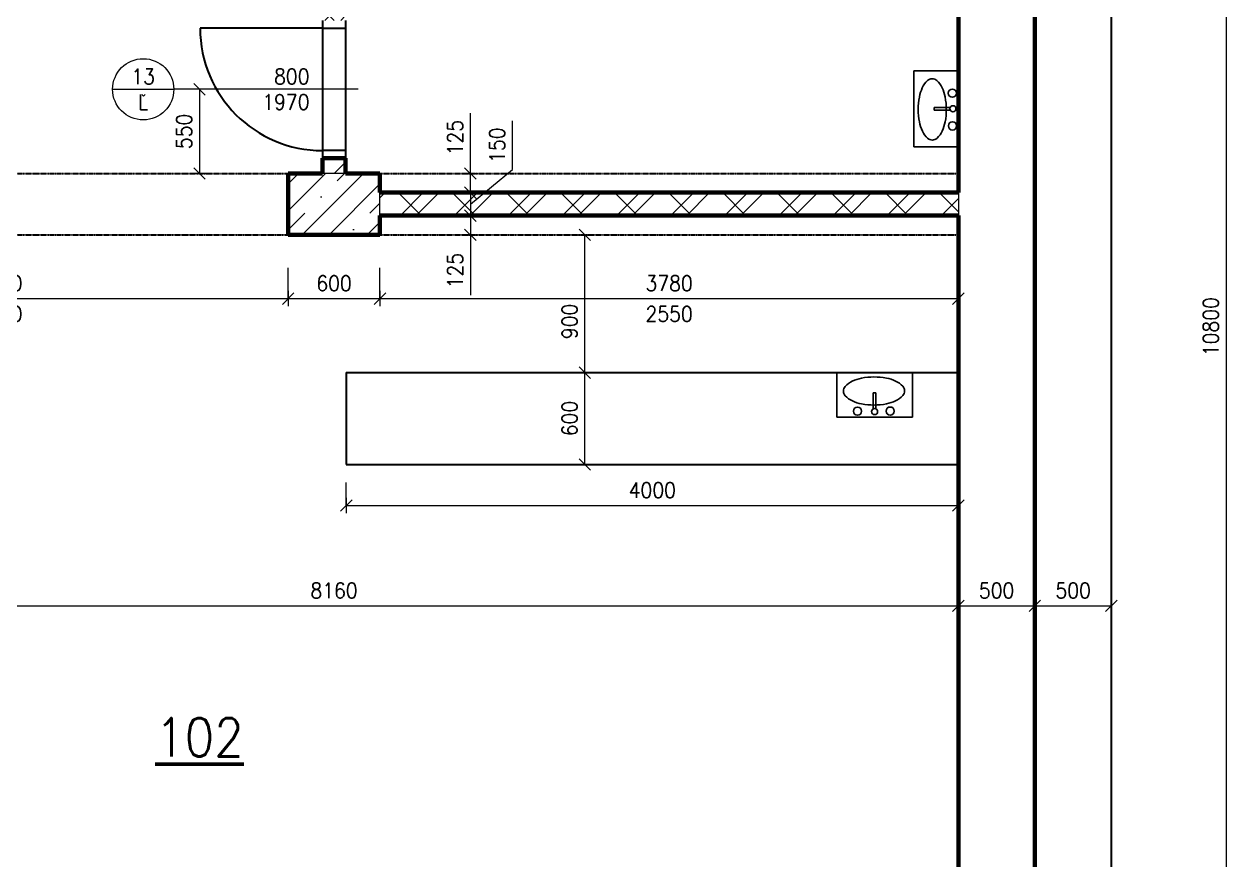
# Model space of a CAD drawing. Header units: inches. Extents: x 9237 to 46843, y 639 to 18394.
# Drawn here: x 16808 to 24713, y 7597 to 13054 of the extents above; entities that cross this region are included whole.
import ezdxf

# ---------------------------------------------------------------- set-up
doc = ezdxf.new("R2010")
doc.units = ezdxf.units.IN
doc.header["$LTSCALE"] = 0.25
doc.header["$MEASUREMENT"] = 0
doc.linetypes.add('ACAD_ISO10W100', pattern=[18, 12, -3, 0, -3])
for name, color, linetype, lineweight in [('0.18', 51, 'Continuous', 18), ('0.25', 255, 'Continuous', 25), ('0.35', 6, 'Continuous', 35), ('0.6', 10, 'Continuous', 60), ('0.7', 30, 'Continuous', 70)]:
    doc.layers.add(name, color=color, linetype=linetype, lineweight=lineweight)
doc.styles.add('MyTextStyle', font='romans.shx', dxfattribs={"width": 0.9})
doc.styles.get("Standard").update_dxf_attribs({"font": 'arial.ttf'})
doc.dimstyles.new('Standard SK ext', dxfattribs={"dimtxt": 100, "dimasz": 75, "dimexe": 50, "dimexo": 0, "dimgap": 50, "dimtad": 1, "dimdec": 0, "dimrnd": 5, "dimzin": 0, "dimdsep": 46, "dimtxsty": 'MyTextStyle', "dimblk": 'OBLIQUE', "dimcen": 0, "dimclrd": 51, "dimclre": 51, "dimadec": 0, "dimazin": 0, "dimtfac": 1, "dimtdec": 0, "dimtofl": 0, "dimtmove": 0, "dimatfit": 2, "dimfxl": 500, "dimfxlon": 1, "dimtolj": 1, "dimtzin": 0, "dimlwd": 18, "dimlwe": 18, "dimarcsym": 0})
doc.dimstyles.new('Standard SK int', dxfattribs={"dimtxt": 100, "dimasz": 75, "dimexe": 50, "dimexo": 0, "dimgap": 50, "dimtad": 1, "dimdec": 0, "dimrnd": 5, "dimzin": 0, "dimtxsty": 'MyTextStyle', "dimblk": 'OBLIQUE', "dimcen": 0, "dimclrd": 51, "dimclre": 51, "dimadec": 0, "dimazin": 1, "dimtm": 1e-09, "dimtfac": 1, "dimtdec": 0, "dimtofl": 0, "dimtmove": 0, "dimatfit": 2, "dimfxl": 50, "dimfxlon": 1, "dimtfill": 1, "dimtfillclr": 250, "dimtolj": 1, "dimtzin": 0, "dimlwd": 18, "dimlwe": 18, "dimarcsym": 0})
pattern_1 = [(45, (5950.6, -1969.33), (0, 353.5534), []), (45, (6200.6, -1969.33), (0, 353.5534), []), (135, (5950.6, -1969.33), (-353.5534, 3e-14), [])]

# ---------------------------------------------------------------- blocks, each defined once
blk = doc.blocks.new('_Oblique')
at = {"color": 0, "linetype": 'ByBlock', "lineweight": -2}
blk.add_line((-0.5, -0.5), (0.5, 0.5), dxfattribs=at)
blk = doc.blocks.new('*D10')
at = {"layer": '0.25', "color": 51, "linetype": 'Continuous', "lineweight": 18, "transparency": 16777216}
for p, q in [((14753.1, 11311.7), (14753.1, 11211.7)), ((18533.1, 11311.7), (18533.1, 11211.7)), ((14753.1, 11261.7), (18533.1, 11261.7))]:
    blk.add_line(p, q, dxfattribs=at)
at = {"layer": 'Defpoints', "color": 0, "transparency": 16777216}
for p in [(14753.1, 12078.6), (18533.1, 11678.6), (18533.1, 11261.7)]:
    blk.add_point(p, dxfattribs=at)
at = {"layer": '0.25', "color": 51, "lineweight": 18, "transparency": 16777216, "xscale": 75, "yscale": 75, "zscale": 75, "rotation": 180}
blk.add_blockref('_Oblique', (14753.1, 11261.7), dxfattribs=at)
at = {"layer": '0.25', "color": 51, "lineweight": 18, "transparency": 16777216, "xscale": 75, "yscale": 75, "zscale": 75}
blk.add_blockref('_Oblique', (18533.1, 11261.7), dxfattribs=at)
at = {"layer": '0.25', "color": 0, "transparency": 16777216, "char_height": 100, "attachment_point": 5, "style": 'MyTextStyle', "bg_fill": 3, "box_fill_scale": 1.25, "bg_fill_color": 256, "bg_fill_true_color": 13158600, "bg_fill_transparency": 0}
for s, insert in [('\\A1;3780', (16643.1, 11361.7)), ('\\A1;2550', (16643.1, 11161.7))]:
    blk.add_mtext(s, dxfattribs=dict(at, insert=insert))
blk = doc.blocks.new('*D11')
at = {"layer": '0.25', "color": 51, "linetype": 'Continuous', "lineweight": 18, "transparency": 16777216}
for p, q in [((18533.1, 11311.7), (18533.1, 11211.7)), ((19133.1, 11311.7), (19133.1, 11211.7)), ((18533.1, 11261.7), (19133.1, 11261.7))]:
    blk.add_line(p, q, dxfattribs=at)
at = {"layer": 'Defpoints', "color": 0, "transparency": 16777216}
for p in [(18533.1, 11678.6), (19133.1, 11678.6), (19133.1, 11261.7)]:
    blk.add_point(p, dxfattribs=at)
at = {"layer": '0.25', "color": 51, "lineweight": 18, "transparency": 16777216, "xscale": 75, "yscale": 75, "zscale": 75, "rotation": 180}
blk.add_blockref('_Oblique', (18533.1, 11261.7), dxfattribs=at)
at = {"layer": '0.25', "color": 51, "lineweight": 18, "transparency": 16777216, "xscale": 75, "yscale": 75, "zscale": 75}
blk.add_blockref('_Oblique', (19133.1, 11261.7), dxfattribs=at)
at = {"layer": '0.25', "color": 0, "transparency": 16777216, "insert": (18833.1, 11361.7), "char_height": 100, "attachment_point": 5, "style": 'MyTextStyle', "bg_fill": 3, "box_fill_scale": 1.25, "bg_fill_color": 256, "bg_fill_true_color": 13158600, "bg_fill_transparency": 0}
blk.add_mtext('\\A1;600', dxfattribs=at)
blk = doc.blocks.new('*D12')
at = {"layer": '0.25', "color": 51, "linetype": 'Continuous', "lineweight": 18, "transparency": 16777216}
for p, q in [((22913.1, 9305.2), (22913.1, 9205.2)), ((22913.1, 9255.2), (23413.1, 9255.2)), ((23413.1, 9305.2), (23413.1, 9205.2))]:
    blk.add_line(p, q, dxfattribs=at)
at = {"layer": 'Defpoints', "color": 0, "transparency": 16777216}
for p in [(23413.1, 16478.6), (22913.1, 11678.6), (23413.1, 9255.2)]:
    blk.add_point(p, dxfattribs=at)
at = {"layer": '0.25', "color": 51, "lineweight": 18, "transparency": 16777216, "xscale": 75, "yscale": 75, "zscale": 75, "rotation": 180}
blk.add_blockref('_Oblique', (22913.1, 9255.2), dxfattribs=at)
at = {"layer": '0.25', "color": 51, "lineweight": 18, "transparency": 16777216, "xscale": 75, "yscale": 75, "zscale": 75}
blk.add_blockref('_Oblique', (23413.1, 9255.2), dxfattribs=at)
at = {"layer": '0.25', "color": 0, "transparency": 16777216, "insert": (23163.1, 9355.2), "char_height": 100, "attachment_point": 5, "style": 'MyTextStyle', "bg_fill": 3, "box_fill_scale": 1.25, "bg_fill_color": 256, "bg_fill_true_color": 13158600, "bg_fill_transparency": 0}
blk.add_mtext('\\A1;500', dxfattribs=at)
blk = doc.blocks.new('*D13')
at = {"layer": '0.25', "color": 51, "linetype": 'Continuous', "lineweight": 18, "transparency": 16777216}
for p, q in [((14753.1, 9305.2), (14753.1, 9205.2)), ((14753.1, 9255.2), (22913.1, 9255.2)), ((22913.1, 9305.2), (22913.1, 9205.2))]:
    blk.add_line(p, q, dxfattribs=at)
at = {"layer": 'Defpoints', "color": 0, "transparency": 16777216}
for p in [(14753.1, 11678.6), (22913.1, 11678.6), (22913.1, 9255.2)]:
    blk.add_point(p, dxfattribs=at)
at = {"layer": '0.25', "color": 51, "lineweight": 18, "transparency": 16777216, "xscale": 75, "yscale": 75, "zscale": 75, "rotation": 180}
blk.add_blockref('_Oblique', (14753.1, 9255.2), dxfattribs=at)
at = {"layer": '0.25', "color": 51, "lineweight": 18, "transparency": 16777216, "xscale": 75, "yscale": 75, "zscale": 75}
blk.add_blockref('_Oblique', (22913.1, 9255.2), dxfattribs=at)
at = {"layer": '0.25', "color": 0, "transparency": 16777216, "insert": (18833.1, 9355.2), "char_height": 100, "attachment_point": 5, "style": 'MyTextStyle', "bg_fill": 3, "box_fill_scale": 1.25, "bg_fill_color": 256, "bg_fill_true_color": 13158600, "bg_fill_transparency": 0}
blk.add_mtext('\\A1;8160', dxfattribs=at)
blk = doc.blocks.new('*D21')
at = {"layer": '0.25', "color": 51, "linetype": 'Continuous', "lineweight": 18, "transparency": 16777216}
for p, q in [((19724.2, 12078.6), (19724.2, 12472.2)), ((19674.2, 12078.6), (19774.2, 12078.6)), ((19724.2, 11953.6), (19724.2, 12078.6)), ((19674.2, 11953.6), (19774.2, 11953.6))]:
    blk.add_line(p, q, dxfattribs=at)
at = {"layer": 'Defpoints', "color": 0, "transparency": 16777216}
for p in [(19133.1, 12078.6), (19133.1, 11953.6), (19724.2, 11953.6)]:
    blk.add_point(p, dxfattribs=at)
at = {"layer": '0.25', "color": 51, "lineweight": 18, "transparency": 16777216, "xscale": 75, "yscale": 75, "zscale": 75}
for p, rotation in [((19724.2, 12078.6), 90), ((19724.2, 11953.6), 270)]:
    blk.add_blockref('_Oblique', p, dxfattribs=dict(at, rotation=rotation))
at = {"layer": '0.25', "color": 0, "transparency": 16777216, "insert": (19624.2, 12312.9), "char_height": 100, "attachment_point": 5, "rotation": 90, "style": 'MyTextStyle', "bg_fill": 3, "box_fill_scale": 1.25, "bg_fill_color": 256, "bg_fill_true_color": 13158600, "bg_fill_transparency": 0}
blk.add_mtext('\\A1;125', dxfattribs=at)
blk = doc.blocks.new('*D22')
at = {"layer": '0.25', "color": 51, "linetype": 'Continuous', "lineweight": 18, "transparency": 16777216}
for p, q in [((19999.2, 12104.3), (19999.2, 12422.8)), ((19724.2, 11878.6), (19999.2, 12104.3)), ((19674.2, 11953.6), (19774.2, 11953.6)), ((19724.2, 11953.6), (19724.2, 11803.6)), ((19674.2, 11803.6), (19774.2, 11803.6))]:
    blk.add_line(p, q, dxfattribs=at)
at = {"layer": 'Defpoints', "color": 0, "transparency": 16777216}
for p in [(19133.1, 11953.6), (19133.1, 11803.6), (19724.2, 11803.6)]:
    blk.add_point(p, dxfattribs=at)
at = {"layer": '0.25', "color": 51, "lineweight": 18, "transparency": 16777216, "xscale": 75, "yscale": 75, "zscale": 75}
for p, rotation in [((19724.2, 11953.6), 90), ((19724.2, 11803.6), 270)]:
    blk.add_blockref('_Oblique', p, dxfattribs=dict(at, rotation=rotation))
at = {"layer": '0.25', "color": 0, "transparency": 16777216, "insert": (19899.2, 12263.6), "char_height": 100, "attachment_point": 5, "rotation": 90, "style": 'MyTextStyle', "bg_fill": 3, "box_fill_scale": 1.25, "bg_fill_color": 256, "bg_fill_true_color": 13158600, "bg_fill_transparency": 0}
blk.add_mtext('\\A1;150', dxfattribs=at)
blk = doc.blocks.new('*D23')
at = {"layer": '0.25', "color": 51, "linetype": 'Continuous', "lineweight": 18, "transparency": 16777216}
for p, q in [((19674.2, 11803.6), (19774.2, 11803.6)), ((19724.2, 11803.6), (19724.2, 11678.6)), ((19674.2, 11678.6), (19774.2, 11678.6)), ((19724.2, 11678.6), (19724.2, 11285))]:
    blk.add_line(p, q, dxfattribs=at)
at = {"layer": 'Defpoints', "color": 0, "transparency": 16777216}
for p in [(19133.1, 11803.6), (19133.1, 11678.6), (19724.2, 11678.6)]:
    blk.add_point(p, dxfattribs=at)
at = {"layer": '0.25', "color": 51, "lineweight": 18, "transparency": 16777216, "xscale": 75, "yscale": 75, "zscale": 75}
for p, rotation in [((19724.2, 11803.6), 90), ((19724.2, 11678.6), 270)]:
    blk.add_blockref('_Oblique', p, dxfattribs=dict(at, rotation=rotation))
at = {"layer": '0.25', "color": 0, "transparency": 16777216, "insert": (19624.2, 11444.3), "char_height": 100, "attachment_point": 5, "rotation": 90, "style": 'MyTextStyle', "bg_fill": 3, "box_fill_scale": 1.25, "bg_fill_color": 256, "bg_fill_true_color": 13158600, "bg_fill_transparency": 0}
blk.add_mtext('\\A1;125', dxfattribs=at)
blk = doc.blocks.new('*D28')
at = {"layer": '0.25', "color": 51, "linetype": 'Continuous', "lineweight": 18, "transparency": 16777216}
for p, q in [((18003.4, 12628.6), (17903.4, 12628.6)), ((17953.4, 12628.6), (17953.4, 12078.6)), ((18003.4, 12078.6), (17903.4, 12078.6))]:
    blk.add_line(p, q, dxfattribs=at)
at = {"layer": 'Defpoints', "color": 0, "transparency": 16777216}
for p in [(18758.1, 12628.6), (17953.4, 12078.6), (18758.1, 12078.6)]:
    blk.add_point(p, dxfattribs=at)
at = {"layer": '0.25', "color": 51, "lineweight": 18, "transparency": 16777216, "xscale": 75, "yscale": 75, "zscale": 75}
for p, rotation in [((17953.4, 12628.6), 90), ((17953.4, 12078.6), 270)]:
    blk.add_blockref('_Oblique', p, dxfattribs=dict(at, rotation=rotation))
at = {"layer": '0.25', "color": 0, "transparency": 16777216, "insert": (17853.4, 12353.6), "char_height": 100, "attachment_point": 5, "rotation": 90, "style": 'MyTextStyle', "bg_fill": 3, "box_fill_scale": 1.25, "bg_fill_color": 256, "bg_fill_true_color": 13158600, "bg_fill_transparency": 0}
blk.add_mtext('\\A1;550', dxfattribs=at)
blk = doc.blocks.new('*D41')
at = {"layer": '0.25', "color": 51, "linetype": 'Continuous', "lineweight": 18, "ltscale": 2, "transparency": 16777216}
for p, q in [((24163.1, 16478.6), (24713.1, 16478.6)), ((24663.1, 16478.6), (24663.1, 5678.6)), ((24163.1, 5678.6), (24713.1, 5678.6))]:
    blk.add_line(p, q, dxfattribs=at)
at = {"layer": 'Defpoints', "color": 0, "ltscale": 2, "transparency": 16777216}
for p in [(23413.1, 16478.6), (23413.1, 5678.6), (24663.1, 5678.6)]:
    blk.add_point(p, dxfattribs=at)
at = {"layer": '0.25', "color": 51, "lineweight": 18, "ltscale": 2, "transparency": 16777216, "xscale": 75, "yscale": 75, "zscale": 75}
for p, rotation in [((24663.1, 16478.6), 90), ((24663.1, 5678.6), 270)]:
    blk.add_blockref('_Oblique', p, dxfattribs=dict(at, rotation=rotation))
at = {"layer": '0.25', "color": 0, "ltscale": 2, "transparency": 16777216, "insert": (24563.1, 11078.6), "char_height": 100, "attachment_point": 5, "rotation": 90, "style": 'MyTextStyle'}
blk.add_mtext('\\A1;10800', dxfattribs=at)
blk = doc.blocks.new('*D78')
at = {"layer": '0.25', "color": 51, "linetype": 'Continuous', "lineweight": 18, "ltscale": 2, "transparency": 16777216}
for p, q in [((23413.1, 9305.2), (23413.1, 9205.2)), ((23413.1, 9255.2), (23913.1, 9255.2)), ((23913.1, 9205.2), (23913.1, 9305.2))]:
    blk.add_line(p, q, dxfattribs=at)
at = {"layer": 'Defpoints', "color": 0, "ltscale": 2, "transparency": 16777216}
for p in [(23413.1, 16478.6), (23913.1, 9255.2), (23913.1, 5178.6)]:
    blk.add_point(p, dxfattribs=at)
at = {"layer": '0.25', "color": 51, "lineweight": 18, "ltscale": 2, "transparency": 16777216, "xscale": 75, "yscale": 75, "zscale": 75, "rotation": 180}
blk.add_blockref('_Oblique', (23413.1, 9255.2), dxfattribs=at)
at = {"layer": '0.25', "color": 51, "lineweight": 18, "ltscale": 2, "transparency": 16777216, "xscale": 75, "yscale": 75, "zscale": 75}
blk.add_blockref('_Oblique', (23913.1, 9255.2), dxfattribs=at)
at = {"layer": '0.25', "color": 0, "ltscale": 2, "transparency": 16777216, "insert": (23663.1, 9355.2), "char_height": 100, "attachment_point": 5, "style": 'MyTextStyle', "bg_fill": 3, "box_fill_scale": 1.25, "bg_fill_color": 256, "bg_fill_true_color": 13158600, "bg_fill_transparency": 0}
blk.add_mtext('\\A1;500', dxfattribs=at)
blk = doc.blocks.new('*D92')
at = {"layer": '0.25', "color": 51, "linetype": 'Continuous', "lineweight": 18, "ltscale": 2, "transparency": 16777216}
for p, q in [((18913.1, 9961.1), (18913.1, 9861.1)), ((22913.1, 9961.1), (22913.1, 9861.1)), ((18913.1, 9911.1), (22913.1, 9911.1))]:
    blk.add_line(p, q, dxfattribs=at)
at = {"layer": 'Defpoints', "color": 0, "ltscale": 2, "transparency": 16777216}
for p in [(18913.1, 10178.6), (22913.1, 10178.6), (22913.1, 9911.1)]:
    blk.add_point(p, dxfattribs=at)
at = {"layer": '0.25', "color": 51, "lineweight": 18, "ltscale": 2, "transparency": 16777216, "xscale": 75, "yscale": 75, "zscale": 75, "rotation": 180}
blk.add_blockref('_Oblique', (18913.1, 9911.1), dxfattribs=at)
at = {"layer": '0.25', "color": 51, "lineweight": 18, "ltscale": 2, "transparency": 16777216, "xscale": 75, "yscale": 75, "zscale": 75}
blk.add_blockref('_Oblique', (22913.1, 9911.1), dxfattribs=at)
at = {"layer": '0.25', "color": 0, "ltscale": 2, "transparency": 16777216, "insert": (20913.1, 10011.1), "char_height": 100, "attachment_point": 5, "style": 'MyTextStyle', "bg_fill": 3, "box_fill_scale": 1.25, "bg_fill_color": 256, "bg_fill_true_color": 13158600, "bg_fill_transparency": 0}
blk.add_mtext('\\A1;4000', dxfattribs=at)
blk = doc.blocks.new('*D93')
at = {"layer": '0.25', "color": 51, "linetype": 'Continuous', "lineweight": 18, "ltscale": 2, "transparency": 16777216}
for p, q in [((20422.6, 10778.6), (20522.6, 10778.6)), ((20472.6, 10178.6), (20472.6, 10778.6)), ((20422.6, 10178.6), (20522.6, 10178.6))]:
    blk.add_line(p, q, dxfattribs=at)
at = {"layer": 'Defpoints', "color": 0, "ltscale": 2, "transparency": 16777216}
for p in [(18913.1, 10778.6), (20472.6, 10778.6), (18913.1, 10178.6)]:
    blk.add_point(p, dxfattribs=at)
at = {"layer": '0.25', "color": 51, "lineweight": 18, "ltscale": 2, "transparency": 16777216, "xscale": 75, "yscale": 75, "zscale": 75}
for p, rotation in [((20472.6, 10778.6), 90), ((20472.6, 10178.6), 270)]:
    blk.add_blockref('_Oblique', p, dxfattribs=dict(at, rotation=rotation))
at = {"layer": '0.25', "color": 0, "ltscale": 2, "transparency": 16777216, "insert": (20372.6, 10478.6), "char_height": 100, "attachment_point": 5, "rotation": 90, "style": 'MyTextStyle', "bg_fill": 3, "box_fill_scale": 1.25, "bg_fill_color": 256, "bg_fill_true_color": 13158600, "bg_fill_transparency": 0}
blk.add_mtext('\\A1;600', dxfattribs=at)
blk = doc.blocks.new('*D94')
at = {"layer": '0.25', "color": 51, "linetype": 'Continuous', "lineweight": 18, "ltscale": 2, "transparency": 16777216}
for p, q in [((20422.6, 11678.6), (20522.6, 11678.6)), ((20472.6, 10778.6), (20472.6, 11678.6)), ((20422.6, 10778.6), (20522.6, 10778.6))]:
    blk.add_line(p, q, dxfattribs=at)
at = {"layer": 'Defpoints', "color": 0, "ltscale": 2, "transparency": 16777216}
for p in [(19133.1, 11678.6), (20472.6, 11678.6), (18913.1, 10778.6)]:
    blk.add_point(p, dxfattribs=at)
at = {"layer": '0.25', "color": 51, "lineweight": 18, "ltscale": 2, "transparency": 16777216, "xscale": 75, "yscale": 75, "zscale": 75}
for p, rotation in [((20472.6, 11678.6), 90), ((20472.6, 10778.6), 270)]:
    blk.add_blockref('_Oblique', p, dxfattribs=dict(at, rotation=rotation))
at = {"layer": '0.25', "color": 0, "ltscale": 2, "transparency": 16777216, "insert": (20372.6, 11112.9), "char_height": 100, "attachment_point": 5, "rotation": 90, "style": 'MyTextStyle', "bg_fill": 3, "box_fill_scale": 1.25, "bg_fill_color": 256, "bg_fill_true_color": 13158600, "bg_fill_transparency": 0}
blk.add_mtext('\\A1;900', dxfattribs=at)
blk = doc.blocks.new('A$C15221B2D')
for p, q in [((0, 0.2907), (0, 0.0001)), ((0.4951, 0.2907), (0, 0.2907)), ((0.4951, 0.0001), (0.4951, 0.2907)), ((0.2386, 0.237), (0.2386, 0.1326)), ((0.2565, 0.1326), (0.2565, 0.2371)), ((0.2386, 0.1326), (0.2565, 0.1326)), ((0, 0.0001), (0.4951, 0.0001))]:
    blk.add_line(p, q)
for centre, radius in [((0.1454, 0.2514), 0.0267), ((0.2474, 0.2548), 0.0199), ((0.3591, 0.2522), 0.0268)]:
    blk.add_circle(centre, radius)
for centre, radius, start, end in [((0.1702, 0.054), 0.1441, 114.78678, 138.07064), ((0.2194, -0.0526), 0.2615, 100.89169, 114.78678), ((0.2521, -0.2225), 0.4345, 90.12236, 100.89169), ((0.2521, -0.2225), 0.4345, 79.35304, 90.12236), ((0.2841, -0.0525), 0.2615, 65.45795, 79.35304), ((0.3329, 0.0544), 0.1441, 42.17409, 65.45795), ((0.0969, 0.1199), 0.0456, 138.07064, 180.12236), ((0.0969, 0.1199), 0.0456, 180.12236, 222.17409), ((0.1699, 0.186), 0.1441, 222.17409, 245.45795), ((0.3326, 0.1863), 0.1441, 294.78678, 318.07064), ((0.4059, 0.1205), 0.0456, 0.12236, 42.17409), ((0.4059, 0.1205), 0.0456, 318.07064, 0.12236), ((0.2187, 0.2928), 0.2615, 245.45795, 259.35304), ((0.2507, 0.4629), 0.4345, 259.35304, 270.12236), ((0.2507, 0.4629), 0.4345, 270.12236, 280.89169), ((0.2834, 0.293), 0.2615, 280.89169, 294.78678)]:
    blk.add_arc(centre, radius, start, end)
at = {"flags": 9}
for tag in ['YSIZE', 'XSIZE']:
    blk.add_attdef(tag, (0, 0.0001), '', height=0.0005, dxfattribs=at)
blk = doc.blocks.new('*D96')
at = {"layer": '0.25', "color": 51, "linetype": 'Continuous', "lineweight": 18, "ltscale": 2, "transparency": 16777216}
for p, q in [((19133.1, 11311.7), (19133.1, 11211.7)), ((22913.1, 11311.7), (22913.1, 11211.7)), ((19133.1, 11261.7), (22913.1, 11261.7))]:
    blk.add_line(p, q, dxfattribs=at)
at = {"layer": 'Defpoints', "color": 0, "ltscale": 2, "transparency": 16777216}
for p in [(19133.1, 11678.6), (22913.1, 11678.6), (22913.1, 11261.7)]:
    blk.add_point(p, dxfattribs=at)
at = {"layer": '0.25', "color": 51, "lineweight": 18, "ltscale": 2, "transparency": 16777216, "xscale": 75, "yscale": 75, "zscale": 75, "rotation": 180}
blk.add_blockref('_Oblique', (19133.1, 11261.7), dxfattribs=at)
at = {"layer": '0.25', "color": 51, "lineweight": 18, "ltscale": 2, "transparency": 16777216, "xscale": 75, "yscale": 75, "zscale": 75}
blk.add_blockref('_Oblique', (22913.1, 11261.7), dxfattribs=at)
at = {"layer": '0.25', "color": 0, "ltscale": 2, "transparency": 16777216, "char_height": 100, "attachment_point": 5, "style": 'MyTextStyle', "bg_fill": 3, "box_fill_scale": 1.25, "bg_fill_color": 256, "bg_fill_true_color": 13158600, "bg_fill_transparency": 0}
for s, insert in [('\\A1;3780', (21023.1, 11361.7)), ('\\A1;2550', (21023.1, 11161.7))]:
    blk.add_mtext(s, dxfattribs=dict(at, insert=insert))

msp = doc.modelspace()

# ---------------------------------------------------------------- hatches: boundary and pattern name
at = {"layer": '0.18', "ltscale": 2}
h = msp.add_hatch(dxfattribs=at)
h.set_pattern_fill('MURIVOSTREDNAPEVNOST', color=256, scale=250, pattern_type=2)
h.set_pattern_definition(pattern_1)
h.paths.add_polyline_path([(18908.1, 12178.6), (18758.1, 12178.6), (18758.1, 12078.6), (18908.1, 12078.6)])
h.paths.add_polyline_path([(18908.1, 15978.6), (18758.1, 15978.6), (18758.1, 13078.6), (18908.1, 13078.6)])
h = msp.add_hatch(dxfattribs=at)
h.set_pattern_fill('BETONSVYSTUZOU', color=256, scale=300, pattern_type=2)
h.set_pattern_definition([(45, (6250.6, -1969.33), (0, 424.264), []), (45, (6550.6, -1969.33), (212.132, 636.396), [300, -150, 0, -150]), (45, (6850.6, -1969.33), (0, 424.264), [])])
h.paths.add_polyline_path([(19133.1, 11953.6), (19133.1, 12078.6), (18908.1, 12078.6), (18758.1, 12078.6), (18533.1, 12078.6), (18533.1, 11678.6), (19133.1, 11678.6), (19133.1, 11803.6)])
h = msp.add_hatch(dxfattribs=at)
h.set_pattern_fill('MURIVOSTREDNAPEVNOST', color=256, scale=250, pattern_type=2)
h.set_pattern_definition(pattern_1)
h.paths.add_polyline_path([(22913.1, 11953.6), (19133.1, 11953.6), (19133.1, 11803.6), (22913.1, 11803.6)])

# ---------------------------------------------------------------- linework, layer by layer
at = {"layer": '0.18'}
for p, q in [((17386.1, 12628.6), (17786.1, 12628.6)), ((18991.3, 12628.6), (17786.1, 12628.6)), ((18908.1, 12078.6), (18758.1, 12078.6)), ((19133.1, 11803.6), (19133.1, 11953.6)), ((22913.1, 11953.6), (22913.1, 11803.6))]:
    msp.add_line(p, q, dxfattribs=at)
msp.add_circle((17586.1, 12628.6), 200, dxfattribs=at)
at = {"layer": '0.25'}
for p, q in [((17577.9, 12594.9), (17588.5, 12584.3)), ((17588.5, 12584.3), (17599.1, 12594.9))]:
    msp.add_line(p, q, dxfattribs=at)
at = {"layer": '0.35'}
for p, q in [((23913.1, 5178.6), (23913.1, 16978.6)), ((18758.1, 13078.6), (18758.1, 12178.6)), ((18908.1, 13078.6), (18908.1, 12178.6)), ((18758.1, 13028.6), (17958.1, 13028.6)), ((18758.1, 13028.6), (18908.1, 13028.6)), ((18908.1, 12228.6), (18758.1, 12228.6))]:
    msp.add_line(p, q, dxfattribs=at)
at = {"layer": '0.35', "linetype": 'ACAD_ISO10W100', "ltscale": 2}
for p, q in [((14753.1, 12078.6), (18533.1, 12078.6)), ((19133.1, 12078.6), (22913.1, 12078.6)), ((14753.1, 11678.6), (18533.1, 11678.6)), ((19133.1, 11678.6), (22913.1, 11678.6))]:
    msp.add_line(p, q, dxfattribs=at)
at = {"layer": '0.35'}
msp.add_arc((18758.1, 13028.6), 800, 180, 270, dxfattribs=at)
at = {"layer": '0.7'}
for p, q in [((23413.1, 5678.6), (23413.1, 16478.6)), ((22913.1, 11953.6), (22913.1, 15398.6)), ((18758.1, 12178.6), (18908.1, 12178.6)), ((18758.1, 12178.6), (18758.1, 12078.6)), ((18908.1, 12178.6), (18908.1, 12078.6)), ((18533.1, 11678.6), (18533.1, 12078.6)), ((18533.1, 12078.6), (18758.1, 12078.6)), ((19133.1, 12078.6), (18908.1, 12078.6)), ((19133.1, 11953.6), (19133.1, 12078.6)), ((19133.1, 11953.6), (22913.1, 11953.6)), ((19133.1, 11803.6), (22913.1, 11803.6)), ((19133.1, 11678.6), (19133.1, 11803.6)), ((22913.1, 6178.6), (22913.1, 11803.6)), ((18533.1, 11678.6), (19133.1, 11678.6))]:
    msp.add_line(p, q, dxfattribs=at)

# ---------------------------------------------------------------- texts
at = {"layer": '0.25', "char_height": 100, "style": 'MyTextStyle'}
for s, width, insert, attachment_point in [('{\\Fromans|c238;13\\PL}', 133.187, (17586.1, 12628.6), 5), ('{\\Fromans|c238;800\\P1970}', 313.65, (18672.6, 12628.6), 6)]:
    msp.add_mtext_dynamic_manual_height_columns(s, width=width, gutter_width=500, heights=[0], dxfattribs=dict(at, insert=insert, attachment_point=attachment_point))
at = {"layer": '0.6', "insert": (17953.4, 8397.6), "char_height": 250, "attachment_point": 5, "style": 'MyTextStyle'}
msp.add_mtext('{\\Fromans|c238;\\L102}', dxfattribs=at)

# ---------------------------------------------------------------- next in the draw order: dimensions: what is measured, and where the dimension line sits
at = {"layer": '0.25'}
dim = msp.add_linear_dim(base=(23413.1, 9255.2), p1=(22913.1, 11678.6), p2=(23413.1, 16478.6), dimstyle='Standard SK int', override={"dimtmove": 1}, dxfattribs=at)
dim.commit()
dim.dimension.update_dxf_attribs({"geometry": '*D12', "text_midpoint": (23163.1, 9355.2)})
dim = msp.add_linear_dim(base=(19724.2, 11953.6), p1=(19133.1, 12078.6), p2=(19133.1, 11953.6), angle=270, dimstyle='Standard SK int', dxfattribs=at)
dim.commit()
dim.dimension.update_dxf_attribs({"geometry": '*D21', "text_midpoint": (19724.2, 12312.9), "dimtype": 161})
dim = msp.add_linear_dim(base=(18533.1, 11261.7), p1=(14753.1, 12078.6), p2=(18533.1, 11678.6), text='<>\\X2550', dimstyle='Standard SK int', override={"dimtmove": 1}, dxfattribs=at)
dim.commit()
dim.dimension.update_dxf_attribs({"geometry": '*D10', "text_midpoint": (16643.1, 11261.7)})

# ---------------------------------------------------------------- next in the draw order: block references
at = {"color": 7, "xscale": 1000, "yscale": 1000, "zscale": 1000, "rotation": 269.9999999999999}
msp.add_blockref('A$C15221B2D', (22622.4, 12748.7), dxfattribs=at)

# ---------------------------------------------------------------- next in the draw order: dimensions: what is measured, and where the dimension line sits
at = {"layer": '0.25', "ltscale": 2}
dim = msp.add_linear_dim(base=(24663.1, 5678.6), p1=(23413.1, 16478.6), p2=(23413.1, 5678.6), angle=90, dimstyle='Standard SK ext', override={"dimtmove": 1}, dxfattribs=at)
dim.commit()
dim.dimension.update_dxf_attribs({"geometry": '*D41', "text_midpoint": (24563.1, 11078.6)})
at = {"layer": '0.25'}
dim = msp.add_linear_dim(base=(17953.4, 12078.6), p1=(18758.1, 12628.6), p2=(18758.1, 12078.6), angle=90, dimstyle='Standard SK int', dxfattribs=at)
dim.commit()
dim.dimension.update_dxf_attribs({"geometry": '*D28', "text_midpoint": (17853.4, 12353.6)})
dim = msp.add_linear_dim(base=(19724.2, 11803.6), p1=(19133.1, 11953.6), p2=(19133.1, 11803.6), angle=90, dimstyle='Standard SK int', override={"dimtmove": 1}, dxfattribs=at)
dim.commit()
dim.dimension.update_dxf_attribs({"geometry": '*D22', "text_midpoint": (19999.2, 12154.3), "dimtype": 160})
dim = msp.add_linear_dim(base=(19133.1, 11261.7), p1=(18533.1, 11678.6), p2=(19133.1, 11678.6), dimstyle='Standard SK int', override={"dimtmove": 1}, dxfattribs=at)
dim.commit()
dim.dimension.update_dxf_attribs({"geometry": '*D11', "text_midpoint": (18833.1, 11361.7)})

# ---------------------------------------------------------------- next in the draw order: linework, layer by layer
at = {"layer": '0.18'}
for p, q in [((18533.1, 11261.7), (18533.1, 11461.7)), ((19133.1, 11261.7), (19131.8, 11461.7))]:
    msp.add_line(p, q, dxfattribs=at)

# ---------------------------------------------------------------- next in the draw order: dimensions: what is measured, and where the dimension line sits
at = {"layer": '0.25', "ltscale": 2}
dim = msp.add_linear_dim(base=(23913.1, 9255.2), p1=(23413.1, 16478.6), p2=(23913.1, 5178.6), dimstyle='Standard SK int', override={"dimtmove": 1}, dxfattribs=at)
dim.commit()
dim.dimension.update_dxf_attribs({"geometry": '*D78', "text_midpoint": (23663.1, 9355.2)})

# ---------------------------------------------------------------- next in the draw order: dimensions: what is measured, and where the dimension line sits
at = {"layer": '0.25'}
dim = msp.add_linear_dim(base=(22913.1, 9255.2), p1=(14753.1, 11678.6), p2=(22913.1, 11678.6), dimstyle='Standard SK int', dxfattribs=at)
dim.commit()
dim.dimension.update_dxf_attribs({"geometry": '*D13', "text_midpoint": (18833.1, 9355.2)})

# ---------------------------------------------------------------- next in the draw order: linework, layer by layer
at = {"layer": '0.35', "ltscale": 2}
for p, q in [((18913.1, 10778.6), (22913.1, 10778.6)), ((18913.1, 10778.6), (18913.1, 10178.6)), ((18913.1, 10178.6), (22913.1, 10178.6))]:
    msp.add_line(p, q, dxfattribs=at)

# ---------------------------------------------------------------- next in the draw order: block references
at = {"color": 7, "xscale": 1000, "yscale": 1000, "zscale": 1000, "rotation": 180}
msp.add_blockref('A$C15221B2D', (22613.1, 10778.7), dxfattribs=at)

# ---------------------------------------------------------------- next in the draw order: dimensions: what is measured, and where the dimension line sits
at = {"layer": '0.25'}
dim = msp.add_linear_dim(base=(19724.2, 11678.6), p1=(19133.1, 11803.6), p2=(19133.1, 11678.6), angle=90, dimstyle='Standard SK int', dxfattribs=at)
dim.commit()
dim.dimension.update_dxf_attribs({"geometry": '*D23', "text_midpoint": (19724.2, 11444.3), "dimtype": 160})

# ---------------------------------------------------------------- next in the draw order: dimensions: what is measured, and where the dimension line sits
at = {"layer": '0.25', "ltscale": 2}
dim = msp.add_linear_dim(base=(22913.1, 9911.1), p1=(18913.1, 10178.6), p2=(22913.1, 10178.6), dimstyle='Standard SK int', dxfattribs=at)
dim.commit()
dim.dimension.update_dxf_attribs({"geometry": '*D92', "text_midpoint": (20913.1, 10011.1)})

# ---------------------------------------------------------------- next in the draw order: linework, layer by layer
at = {"layer": '0.18', "ltscale": 2}
msp.add_line((18913.1, 9911.1), (18913.1, 10061.1), dxfattribs=at)

# ---------------------------------------------------------------- next in the draw order: dimensions: what is measured, and where the dimension line sits
at = {"layer": '0.25', "ltscale": 2}
dim = msp.add_linear_dim(base=(20472.6, 10778.6), p1=(18913.1, 10178.6), p2=(18913.1, 10778.6), angle=90, dimstyle='Standard SK int', dxfattribs=at)
dim.commit()
dim.dimension.update_dxf_attribs({"geometry": '*D93', "text_midpoint": (20372.6, 10478.6)})

# ---------------------------------------------------------------- next in the draw order: dimensions: what is measured, and where the dimension line sits
dim = msp.add_linear_dim(base=(20472.6, 11678.6), p1=(18913.1, 10778.6), p2=(19133.1, 11678.6), angle=90, dimstyle='Standard SK int', override={"dimtmove": 1}, dxfattribs=at)
dim.commit()
dim.dimension.update_dxf_attribs({"geometry": '*D94', "text_midpoint": (20472.6, 11112.9), "dimtype": 160})

# ---------------------------------------------------------------- next in the draw order: dimensions: what is measured, and where the dimension line sits
dim = msp.add_linear_dim(base=(22913.1, 11261.7), p1=(19133.1, 11678.6), p2=(22913.1, 11678.6), text='<>\\X2550', dimstyle='Standard SK int', override={"dimtmove": 1}, dxfattribs=at)
dim.commit()
dim.dimension.update_dxf_attribs({"geometry": '*D96', "text_midpoint": (21023.1, 11261.7)})

doc.saveas('drawing.dxf')
